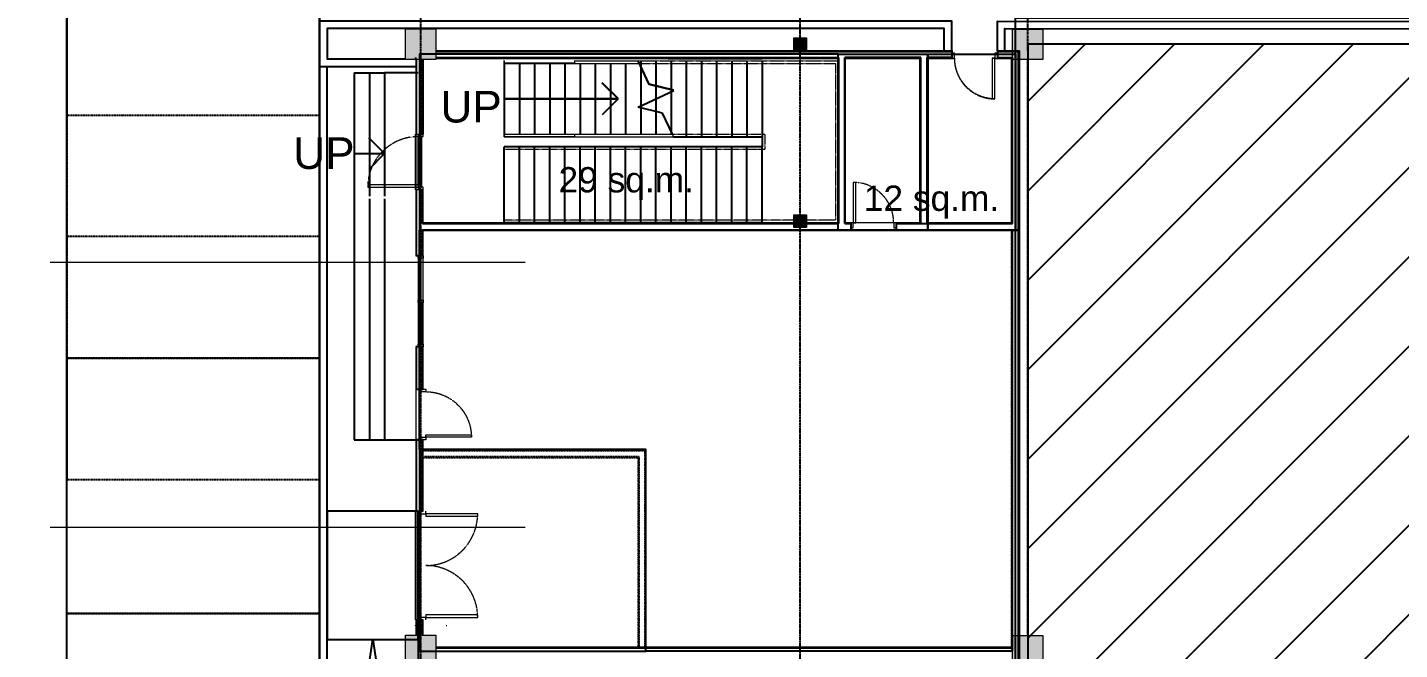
# Model space of a CAD drawing. Header units: inches. Extents: x 30871 to 1364211, y -265788 to 330728.
# Drawn here: x 167807 to 194935, y 222717 to 235010 of the extents above; entities that cross this region are included whole.
import ezdxf

# ---------------------------------------------------------------- set-up
doc = ezdxf.new("R2010")
doc.units = ezdxf.units.IN
doc.header["$MEASUREMENT"] = 0
doc.set_wipeout_variables(frame=1)
for name, pattern in [('$3$HIDDEN2', [0.1875, 0.125, -0.0625]), ('( Hidden )', [0.375, 0.25, -0.125]), ('CENTER', [2, 1.25, -0.25, 0.25, -0.25]), ('DASH', [0.35, 0.25, -0.1]), ('HIDDEN2', [0.1875, 0.125, -0.0625]), ('Overhead', [3.96875, 2.38125, -1.5875])]:
    doc.linetypes.add(name, pattern=pattern)
for name, color, linetype, lineweight in [('A-_ANOT----_T-', 7, 'Continuous', 0), ('A-_ANOTCOLMN_D-', 3, 'Continuous', 0), ('A-_AREAHTCH', 7, 'Continuous', 0), ('A-DETL-GENF', 1, 'Continuous', 9), ('A-DETL-GENF-HDLN', 1, 'DASH', 9), ('A-DOOR', 7, 'Continuous', 0), ('A-FLOR', 1, 'Continuous', 9), ('A-FLOR-HRAL', 11, 'Continuous', 9), ('A-GLAZ-CWMG', 51, 'Continuous', 9), ('S-STRS', 31, 'Continuous', 9), ('S-STRS-IDEN', 31, 'Continuous', 9), ('S-STRS-MBND', 31, 'Overhead', 9)]:
    doc.layers.add(name, color=color, linetype=linetype, lineweight=lineweight)
for name, color, linetype in [('A-_ANOTGRID----_', 8, 'CENTER'), ('A-HATCH', 8, 'Continuous'), ('A-PARKING LOTS', 251, 'Continuous'), ('A-STAIR', 1, 'Continuous'), ('A-WALL', 7, 'Continuous')]:
    doc.layers.add(name, color=color, linetype=linetype)
doc.layers.add('AREA-HID', color=7, linetype='Continuous', plot=False)
doc.styles.add('1051AR-L1$0$x_ plan_L1$0$Arial', font='arial.ttf')
doc.styles.add('ARIAL', font='arial.ttf')

# ---------------------------------------------------------------- blocks, each defined once
blk = doc.blocks.new('A$C01DD107A')
for points in [[(-35700, 12293), (-35700, 11693), (-36300, 11693), (-36300, 12293)], [(-23700, 12287), (-23700, 11687), (-24300, 11687), (-24300, 12287)], [(-28375, 12118), (-28375, 11868), (-28625, 11868), (-28625, 12118)], [(-28375, 8618), (-28375, 8368), (-28625, 8368), (-28625, 8618)], [(-35700, 312), (-35700, -288), (-36300, -288), (-36300, 312)], [(-23700, 306), (-23700, -294), (-24300, -294), (-24300, 306)]]:
    blk.add_wipeout(points).dxf.layer = 'A-_ANOTCOLMN_D-'
at = {"layer": 'A-_ANOTCOLMN_D-'}
h = blk.add_hatch(color=256, dxfattribs=at)
h.dxf.hatch_style = 1
h.paths.add_polyline_path([(-35700, 11693), (-36300, 11693), (-36300, 12293), (-35700, 12293)])
h = blk.add_hatch(color=256, dxfattribs=at)
h.dxf.hatch_style = 1
h.paths.add_polyline_path([(-23700, 11687), (-24300, 11687), (-24300, 12287), (-23700, 12287)])
h = blk.add_hatch(color=256, dxfattribs=at)
h.dxf.hatch_style = 1
h.paths.add_polyline_path([(-28375, 11868), (-28625, 11868), (-28625, 12118), (-28375, 12118)])
h = blk.add_hatch(color=256, dxfattribs=at)
h.dxf.hatch_style = 1
h.paths.add_polyline_path([(-28375, 8368), (-28625, 8368), (-28625, 8618), (-28375, 8618)])
h = blk.add_hatch(color=256, dxfattribs=at)
h.dxf.hatch_style = 1
h.paths.add_polyline_path([(-35700, -288), (-36300, -288), (-36300, 312), (-35700, 312)])
h = blk.add_hatch(color=256, dxfattribs=at)
h.dxf.hatch_style = 1
h.paths.add_polyline_path([(-23700, -294), (-24300, -294), (-24300, 306), (-23700, 306)])
for points in [[(-35700, 11693), (-36300, 11693), (-36300, 12293), (-35700, 12293)], [(-23700, 11687), (-24300, 11687), (-24300, 12287), (-23700, 12287)], [(-28375, 11868), (-28625, 11868), (-28625, 12118), (-28375, 12118)], [(-28375, 8368), (-28625, 8368), (-28625, 8618), (-28375, 8618)], [(-35700, -288), (-36300, -288), (-36300, 312), (-35700, 312)], [(-23700, -294), (-24300, -294), (-24300, 306), (-23700, 306)]]:
    blk.add_lwpolyline(points, close=True, dxfattribs=at)
blk = doc.blocks.new('Single door - 1_1 x 2_2 m_-722902-1ST FLOOR LEVEL')
at = {"layer": 'A-DETL-GENF'}
for p, q in [((-500, 1075), (-500, 75)), ((-450, 1075), (-500, 1075)), ((-450, 75), (-450, 1075)), ((-500, 75), (-450, 75))]:
    blk.add_line(p, q, dxfattribs=at)
at = {"layer": 'A-DETL-GENF-HDLN'}
blk.add_arc((-500, 75), 1000, 360, 90, dxfattribs=at)
at = {"layer": 'A-DOOR'}
for p, q in [((-500, 75), (-550, 75)), ((-500, -25), (-500, 75)), ((550, 75), (500, 75)), ((500, 75), (500, -25)), ((-550, -25), (-500, -25)), ((500, -25), (550, -25))]:
    blk.add_line(p, q, dxfattribs=at)
blk = doc.blocks.new('Double door - 2_15 x 2_2 m_-994487-1ST FLOOR LEVEL')
at = {"layer": 'A-DETL-GENF'}
for p, q in [((-1025, 1100), (-1025, 75)), ((-975, 1100), (-1025, 1100)), ((-975, 75), (-975, 1100)), ((1025, 1100), (975, 1100)), ((975, 1100), (975, 75)), ((1025, 75), (1025, 1100)), ((-1025, 75), (-975, 75)), ((975, 75), (1025, 75))]:
    blk.add_line(p, q, dxfattribs=at)
at = {"layer": 'A-DETL-GENF-HDLN'}
for centre, start, end in [((-1025, 75), 360, 90), ((1025, 75), 90, 180)]:
    blk.add_arc(centre, 1025, start, end, dxfattribs=at)
at = {"layer": 'A-DOOR'}
for p, q in [((-1025, 75), (-1075, 75)), ((-1025, -25), (-1025, 75)), ((1075, 75), (1025, 75)), ((1025, 75), (1025, -25)), ((-1075, -25), (-1025, -25)), ((1025, -25), (1075, -25))]:
    blk.add_line(p, q, dxfattribs=at)
blk = doc.blocks.new('Top Rail Type - Top Rail_Internal_-1195717-1ST FLOOR LEVEL')
at = {"layer": 'A-FLOR-HRAL'}
for p, q in [((-159262, 146172), (-159262, 146222)), ((-159262, 146222), (-157875, 146222)), ((-157875, 146222), (-157875, 146172)), ((-157875, 146172), (-159262, 146172))]:
    blk.add_line(p, q, dxfattribs=at)
blk = doc.blocks.new('Top Rail Type - Top Rail_Internal_-V11-1ST FLOOR LEVEL')
at = {"layer": 'A-FLOR-HRAL'}
for p, q in [((-159262, 146222), (-159262, 146172)), ((-159262, 146222), (-155936, 146222)), ((-155913, 146172), (-155936, 146222)), ((-159262, 146172), (-155913, 146172))]:
    blk.add_line(p, q, dxfattribs=at)
at = {"layer": 'A-FLOR-HRAL', "linetype": 'Overhead'}
for p, q in [((-155936, 146222), (-154237, 146222)), ((-154237, 146222), (-154112, 146222)), ((-154112, 146222), (-154112, 146047)), ((-159262, 145922), (-159262, 145972)), ((-154237, 145972), (-159262, 145972)), ((-155913, 146172), (-154237, 146172)), ((-154237, 146172), (-154162, 146172)), ((-154162, 145972), (-154237, 145972)), ((-154162, 146172), (-154162, 146047)), ((-154162, 146047), (-154162, 145972)), ((-154112, 146047), (-154112, 145922)), ((-154237, 145922), (-159262, 145922)), ((-154112, 145922), (-154237, 145922))]:
    blk.add_line(p, q, dxfattribs=at)
blk = doc.blocks.new('Top Rail Type - Top Rail_Internal_-1195736-1ST FLOOR LEVEL')
at = {"layer": 'A-FLOR-HRAL'}
for p, q in [((-159262, 147622), (-159262, 147672)), ((-157875, 147622), (-159262, 147622)), ((-157875, 147672), (-157875, 147622))]:
    blk.add_line(p, q, dxfattribs=at)
blk = doc.blocks.new('Top Rail Type - Top Rail_Internal_-V12-1ST FLOOR LEVEL')
at = {"layer": 'A-FLOR-HRAL'}
for p, q in [((-159262, 147672), (-159262, 147622)), ((-159262, 147622), (-156589, 147622)), ((-157875, 147672), (-156612, 147672)), ((-156589, 147622), (-156612, 147672))]:
    blk.add_line(p, q, dxfattribs=at)
at = {"layer": 'A-FLOR-HRAL', "linetype": 'Overhead'}
for p, q in [((-156612, 147672), (-154162, 147672)), ((-156589, 147622), (-154162, 147622)), ((-154162, 147672), (-152662, 147672)), ((-154162, 147622), (-152712, 147622)), ((-152712, 147622), (-152712, 144522)), ((-152662, 147672), (-152662, 144472)), ((-159262, 144472), (-159262, 144522)), ((-153862, 144522), (-159262, 144522)), ((-153862, 144472), (-159262, 144472)), ((-152712, 144522), (-153862, 144522)), ((-152662, 144472), (-153862, 144472))]:
    blk.add_line(p, q, dxfattribs=at)
blk = doc.blocks.new('Single door - 1_0 x 2_2 m_-1246347-1ST FLOOR LEVEL')
at = {"layer": 'A-DETL-GENF'}
for p, q in [((-450, 975), (-450, 75)), ((-400, 975), (-450, 975)), ((-400, 75), (-400, 975)), ((-450, 75), (-400, 75))]:
    blk.add_line(p, q, dxfattribs=at)
at = {"layer": 'A-DETL-GENF-HDLN'}
blk.add_arc((-450, 75), 900, 360, 90, dxfattribs=at)
at = {"layer": 'A-DOOR'}
for p, q in [((-450, 75), (-500, 75)), ((-500, 75), (-500, -25)), ((-450, -25), (-450, 75)), ((500, 75), (450, 75)), ((450, 75), (450, -25)), ((500, -25), (500, 75)), ((-500, -25), (-450, -25)), ((450, -25), (500, -25))]:
    blk.add_line(p, q, dxfattribs=at)
blk = doc.blocks.new('Single door - 0_9 x 2_2 m_-1277469-1ST FLOOR LEVEL')
at = {"layer": 'A-DETL-GENF'}
for p, q in [((-400, 875), (-400, 75)), ((-350, 875), (-400, 875)), ((-350, 75), (-350, 875)), ((-400, 75), (-350, 75))]:
    blk.add_line(p, q, dxfattribs=at)
at = {"layer": 'A-DETL-GENF-HDLN'}
blk.add_arc((-400, 75), 800, 360, 90, dxfattribs=at)
at = {"layer": 'A-DOOR'}
for p, q in [((-400, 75), (-450, 75)), ((-450, 75), (-450, -25)), ((-400, -25), (-400, 75)), ((450, 75), (400, 75)), ((400, 75), (400, -25)), ((450, -25), (450, 75)), ((-450, -25), (-400, -25)), ((400, -25), (450, -25))]:
    blk.add_line(p, q, dxfattribs=at)

msp = doc.modelspace()

# ---------------------------------------------------------------- linework, layer by layer
at = {"layer": 'A-_ANOTGRID----_'}
msp.add_lwpolyline([(187583.575, 87001.161), (187583.575, 280209.593)], dxfattribs=at)
at = {"layer": 'A-_ANOTGRID----_', "const_width": 0.1, "elevation": 0}
msp.add_lwpolyline([(135174.227, 234679.161), (375172.579, 234679.161)], dxfattribs=at)
at = {"layer": 'A-HATCH', "color": 9, "elevation": 0}
for points in [[(189018.295, 108636.231), (173037.275, 108636.231, -0.414213562), (171037.275, 110636.231), (171037.275, 111238.52), (168943.19, 124677.852, -0.460247191), (170919.344, 126985.772), (173583.575, 126985.772), (173589.472, 160998.349, -0.265085326), (175061.77, 163580.233, 0.265085326), (176534.068, 166162.117), (176534.068, 171113.346, 0.265085326), (175061.77, 173695.23, -0.265085326), (173589.472, 176277.114), (173583.575, 243622.003), (168583.575, 243622.003), (168583.575, 244686.246, -0.414213562), (176583.575, 252686.246), (188083.575, 252686.246), (188083.575, 235186.246)], [(189018.295, 108786.231), (173037.275, 108786.231, -0.414213562), (171187.275, 110636.231), (171187.275, 111250.136), (169091.402, 124700.946, -0.460247191), (170919.344, 126835.772), (173733.549, 126835.772), (173739.472, 160998.323, -0.265085326), (175138.155, 163451.139, 0.265085326), (176684.068, 166162.117), (176684.068, 171113.346, 0.265085326), (175138.155, 173824.324, -0.265085326), (173739.472, 176277.114), (173734.397, 234236.246)]]:
    msp.add_lwpolyline(points, format="xyb", dxfattribs=at)
at = {"layer": 'A-PARKING LOTS', "linetype": 'HIDDEN2'}
msp.add_lwpolyline([(168583.575, 243622.003), (168583.575, 226075.742), (173583.575, 226075.742)], dxfattribs=at)
for points in [[(173583.575, 233275.752), (173583.575, 235675.752), (168583.575, 235675.752), (168583.575, 233275.752)], [(173583.575, 233275.752), (173583.575, 230875.752), (168583.575, 230875.752), (168583.575, 233275.752)], [(173583.575, 228475.742), (173583.575, 230875.742), (168583.575, 230875.742), (168583.575, 228475.742)], [(173583.575, 226075.742), (173583.575, 228475.742), (168583.575, 228475.742), (168583.575, 226075.742)], [(173583.575, 226075.742), (173583.575, 223426.995), (168583.575, 223426.995), (168583.575, 226075.742)], [(173583.575, 223426.995), (173583.575, 220778.248), (168583.575, 220778.248), (168583.575, 223426.995)]]:
    msp.add_lwpolyline(points, close=True, dxfattribs=at)
at = {"layer": 'A-STAIR'}
for p, q in [((174268.575, 234113.514), (174568.575, 234113.514)), ((174268.575, 234113.514), (174268.575, 226861.246)), ((174568.575, 234113.514), (174868.575, 234113.514)), ((174568.575, 234113.514), (174568.575, 231674.89)), ((174568.575, 234113.514), (174568.575, 231674.89)), ((174868.575, 234113.514), (174868.575, 231674.89)), ((174868.575, 234113.514), (174868.575, 231674.89)), ((174868.575, 232517.38), (174556.075, 232829.88)), ((174268.575, 232517.38), (174568.575, 232517.38)), ((174868.575, 232517.38), (174556.075, 232204.88)), ((174568.575, 232517.38), (174868.575, 232517.38)), ((174568.575, 231624.89), (174568.575, 226861.246)), ((174868.575, 231624.89), (174868.575, 226861.246))]:
    msp.add_line(p, q, dxfattribs=at)
at = {"layer": 'A-WALL'}
for points in [[(186983.575, 234548.456), (186983.575, 235136.246), (257783.253, 235107.304), (332233.575, 235126.599), (332233.575, 114236.246), (186783.573, 114236.246), (186783.573, 114386.246)], [(187133.575, 234548.456), (187133.575, 234986.246), (257783.253, 234957.304), (332083.575, 234976.599), (332083.575, 114386.246), (186783.573, 114386.246)]]:
    msp.add_lwpolyline(points, dxfattribs=at)
at = {"layer": 'AREA-HID'}
msp.add_lwpolyline([(168582.098, 176093.4), (173585.053, 176093.374), (173585.053, 243629.672), (168582.098, 243629.697)], close=True, dxfattribs=at)

# ---------------------------------------------------------------- texts
at = {"layer": 'S-STRS-IDEN', "insert": (173061.922, 232838.264), "char_height": 625, "width": 1447.98353, "attachment_point": 1, "line_spacing_factor": 0.941778, "style": 'ARIAL'}
msp.add_mtext('UP', dxfattribs=at)

# ---------------------------------------------------------------- next in the draw order: block references
at = {"layer": 'A-_AREAHTCH', "color": 6}
msp.add_blockref('A$C01DD107A', (211583.575, 222686.246, 0), dxfattribs=at)

# ---------------------------------------------------------------- next in the draw order: hatches: boundary and pattern name
h = msp.add_hatch()
h.set_pattern_fill('ANSI31', color=140, scale=10000)
h.paths.add_polyline_path([(331583.575, 222679.161), (331533.575, 234679.161), (187583.575, 234679.161), (187583.575, 114686.246), (331583.575, 114686.246), (331583.575, 138686.246), (211583.575, 138686.246), (211583.575, 222679.161)])

# ---------------------------------------------------------------- next in the draw order: linework, layer by layer
msp.add_lwpolyline([(331583.575, 222679.161), (331533.575, 234679.161), (187583.575, 234679.161), (187583.575, 114686.246), (331583.575, 114686.246), (331583.575, 138686.246), (211583.575, 138686.246), (211583.575, 222679.161), (331583.575, 222679.161), (331533.575, 234679.161)])
at = {"layer": 'A-_ANOT----_T-'}
for points in [[(168256.101, 230372.639), (177649.304, 230372.639)], [(168256.101, 225136.905), (177649.304, 225136.905)]]:
    msp.add_lwpolyline(points, dxfattribs=at)
at = {"layer": 'A-_ANOTGRID----_'}
msp.add_line((183083.575, 87001.161), (183083.575, 283109.256), dxfattribs=at)
msp.add_lwpolyline([(175583.575, 87001.161), (175583.575, 280209.593)], dxfattribs=at)
at = {"layer": 'A-_ANOTGRID----_', "const_width": 0.1, "elevation": 0}
msp.add_lwpolyline([(158536.749, 231179.161), (404427.708, 231179.161)], dxfattribs=at)
at = {"layer": 'A-FLOR'}
for p, q in [((175598.575, 232852.1), (175598.575, 231852.1)), ((176098.575, 223186.246), (176083.575, 223186.246))]:
    msp.add_line(p, q, dxfattribs=at)
msp.add_lwpolyline([(187283.575, 230998.456), (187283.575, 222992.351)], dxfattribs=at)
at = {"layer": 'A-GLAZ-CWMG'}
for points in [[(175633.575, 228698.456), (175633.575, 230498.456), (175533.575, 230498.456), (175533.575, 228698.456)], [(175533.575, 230498.456), (175633.575, 230498.456), (175633.575, 230448.456), (175533.575, 230448.456)], [(175533.575, 229623.456), (175633.575, 229623.456), (175633.575, 229573.456), (175533.575, 229573.456)], [(175533.575, 228748.456), (175633.575, 228748.456), (175633.575, 228698.456), (175533.575, 228698.456)]]:
    msp.add_lwpolyline(points, close=True, dxfattribs=at)
for points in [[(175558.575, 230448.456), (175558.575, 229623.456)], [(175583.575, 230448.456), (175583.575, 228748.456)], [(175608.575, 229573.456), (175608.575, 228748.456)]]:
    msp.add_lwpolyline(points, dxfattribs=at)
at = {"layer": 'A-STAIR'}
for p, q in [((180477.325, 234404.561, 0), (182333.575, 234404.561, 0)), ((180477.325, 234398.456), (182333.575, 234398.456)), ((177233.575, 234298.456), (177233.575, 232898.456)), ((177533.575, 234298.456), (177533.575, 232898.456)), ((177833.575, 234298.456), (177833.575, 232898.456)), ((178133.575, 234298.456), (178133.575, 232898.456)), ((178433.575, 234298.456), (178433.575, 232898.456)), ((178733.575, 234298.456), (178733.575, 232898.456)), ((179033.575, 234298.456), (179033.575, 232898.456)), ((179333.575, 234298.456), (179333.575, 232898.456)), ((179633.575, 234298.456), (179633.575, 232898.456)), ((179933.575, 234354.561, 0), (179933.575, 234247.913, 0)), ((179933.575, 234354.561, 0), (179933.575, 234247.913, 0)), ((179933.575, 234348.456), (179933.575, 234241.808)), ((179933.575, 234348.456), (179933.575, 234241.808)), ((179933.575, 234241.808), (179933.575, 233458.564)), ((180233.575, 234354.561, 0), (180233.575, 233855.685, 0)), ((180233.575, 234354.561, 0), (180233.575, 233855.685, 0)), ((180233.575, 234348.456), (180233.575, 233849.58)), ((180233.575, 234348.456), (180233.575, 233849.58)), ((180533.575, 234354.561, 0), (180533.575, 233782.776, 0)), ((180533.575, 234354.561, 0), (180533.575, 233782.776, 0)), ((180533.575, 234348.456), (180533.575, 233776.671)), ((180533.575, 234348.456), (180533.575, 233776.671)), ((180833.575, 234348.456), (180833.575, 232848.456)), ((180833.575, 234348.456), (180833.575, 232848.456)), ((181133.575, 234348.456), (181133.575, 232848.456)), ((181133.575, 234348.456), (181133.575, 232848.456)), ((181433.575, 234348.456), (181433.575, 232848.456)), ((181433.575, 234348.456), (181433.575, 232848.456)), ((181733.575, 234348.456), (181733.575, 232848.456)), ((181733.575, 234348.456), (181733.575, 232848.456)), ((182033.575, 234348.456), (182033.575, 232848.456)), ((182033.575, 234348.456), (182033.575, 232848.456)), ((182333.575, 234348.456), (182333.575, 232848.456)), ((182333.575, 234348.456), (182333.575, 232848.456)), ((175533.895, 234113.514), (174868.575, 234113.514)), ((179483.575, 233604.561, 0), (179171.075, 233917.061, 0)), ((179483.575, 233598.456), (179171.075, 233910.956)), ((180233.575, 233855.685, 0), (180233.575, 233604.561, 0)), ((180233.575, 233849.58), (180233.575, 233598.456)), ((177233.575, 233604.561, 0), (177533.575, 233604.561, 0)), ((177233.575, 233598.456), (177533.575, 233598.456)), ((177533.575, 233604.561, 0), (177833.575, 233604.561, 0)), ((177533.575, 233598.456), (177833.575, 233598.456)), ((177833.575, 233604.561, 0), (178133.575, 233604.561, 0)), ((177833.575, 233598.456), (178133.575, 233598.456)), ((178133.575, 233604.561, 0), (178433.575, 233604.561, 0)), ((178133.575, 233598.456), (178433.575, 233598.456)), ((178433.575, 233604.561, 0), (178733.575, 233604.561, 0)), ((178433.575, 233598.456), (178733.575, 233598.456)), ((178733.575, 233604.561, 0), (179033.575, 233604.561, 0)), ((178733.575, 233598.456), (179033.575, 233598.456)), ((179033.575, 233604.561, 0), (179333.575, 233604.561, 0)), ((179033.575, 233598.456), (179333.575, 233598.456)), ((179483.575, 233598.456), (179171.075, 233285.956)), ((179333.575, 233604.561, 0), (179483.575, 233604.561, 0)), ((179333.575, 233598.456), (179483.575, 233598.456)), ((180233.575, 233598.456), (180233.575, 233347.331)), ((180233.575, 233598.456), (180233.575, 233347.331)), ((180533.575, 233782.776, 0), (180533.575, 233744.453, 0)), ((180533.575, 233776.671), (180533.575, 233738.348)), ((180533.575, 233738.348), (180533.575, 232955.104)), ((180533.575, 233738.348), (180533.575, 232955.104)), ((179933.575, 233458.564), (179933.575, 233420.241)), ((179933.575, 233458.564), (179933.575, 233420.241)), ((179933.575, 233420.241), (179933.575, 232898.456)), ((180233.575, 233347.331), (180233.575, 232898.456)), ((180533.575, 232955.104), (180533.575, 232898.456)), ((180583.306, 232848.456), (182333.575, 232848.456)), ((182333.575, 232848.456), (182333.575, 232648.456)), ((177233.575, 231148.456), (177233.575, 232648.456)), ((182333.575, 232648.456), (177233.575, 232648.456)), ((177533.575, 231148.456), (177533.575, 232648.456)), ((177533.575, 231148.456), (177533.575, 232648.456)), ((177833.575, 231148.456), (177833.575, 232648.456)), ((177833.575, 231148.456), (177833.575, 232648.456)), ((178133.575, 231148.456), (178133.575, 232648.456)), ((178133.575, 231148.456), (178133.575, 232648.456)), ((178433.575, 231148.456), (178433.575, 232648.456)), ((178433.575, 231148.456), (178433.575, 232648.456)), ((178733.575, 231148.456), (178733.575, 232648.456)), ((178733.575, 231148.456), (178733.575, 232648.456)), ((179033.575, 231148.456), (179033.575, 232648.456)), ((179033.575, 231148.456), (179033.575, 232648.456)), ((179333.575, 231148.456), (179333.575, 232648.456)), ((179333.575, 231148.456), (179333.575, 232648.456)), ((179633.575, 231148.456), (179633.575, 232648.456)), ((179633.575, 231148.456), (179633.575, 232648.456)), ((179933.575, 231148.456), (179933.575, 232648.456)), ((179933.575, 231148.456), (179933.575, 232648.456)), ((180233.575, 231148.456), (180233.575, 232648.456)), ((180233.575, 231148.456), (180233.575, 232648.456)), ((180533.575, 231148.456), (180533.575, 232648.456)), ((180533.575, 231148.456), (180533.575, 232648.456)), ((180833.575, 231148.456), (180833.575, 232648.456)), ((180833.575, 231148.456), (180833.575, 232648.456)), ((181133.575, 231148.456), (181133.575, 232648.456)), ((181133.575, 231148.456), (181133.575, 232648.456)), ((181433.575, 231148.456), (181433.575, 232648.456)), ((181433.575, 231148.456), (181433.575, 232648.456)), ((181733.575, 231148.456), (181733.575, 232648.456)), ((181733.575, 231148.456), (181733.575, 232648.456)), ((182033.575, 231148.456), (182033.575, 232648.456)), ((182033.575, 231148.456), (182033.575, 232648.456)), ((182333.575, 231148.456), (182333.575, 232648.456)), ((182333.575, 231148.456), (182333.575, 232648.456)), ((182333.575, 231148.456), (177233.575, 231148.456)), ((174268.575, 226861.246), (175549.964, 226861.246))]:
    msp.add_line(p, q, dxfattribs=at)
at = {"layer": 'A-STAIR', "linetype": 'Overhead'}
for p, q in [((177233.575, 234298.456), (177233.575, 232898.456)), ((177533.575, 234298.456), (177533.575, 232898.456)), ((177833.575, 234298.456), (177833.575, 232898.456)), ((178133.575, 234298.456), (178133.575, 232898.456)), ((178433.575, 234298.456), (178433.575, 232898.456)), ((178733.575, 234298.456), (178733.575, 232898.456)), ((179033.575, 234298.456), (179033.575, 232898.456)), ((179333.575, 234298.456), (179333.575, 232898.456)), ((179633.575, 234298.456), (179633.575, 232898.456)), ((179933.575, 234241.808), (179933.575, 233458.564)), ((180233.575, 233855.685, 0), (180233.575, 233604.561, 0)), ((180233.575, 233849.58), (180233.575, 233598.456)), ((180533.575, 233782.776, 0), (180533.575, 233744.453, 0)), ((180533.575, 233776.671), (180533.575, 233738.348)), ((179933.575, 233420.241), (179933.575, 232898.456)), ((180233.575, 233347.331), (180233.575, 232898.456)), ((180533.575, 232955.104), (180533.575, 232898.456))]:
    msp.add_line(p, q, dxfattribs=at)
at = {"layer": 'A-STAIR', "linetype": 'Continuous'}
for p, q in [((180101.507, 233887.782, 0), (179883.845, 234354.561, 0)), ((180101.507, 233881.677), (179883.845, 234348.456)), ((180587.602, 233769.646, 0), (180101.507, 233887.782, 0)), ((180587.602, 233763.541), (180101.507, 233881.677)), ((179879.549, 233433.371), (180587.602, 233763.541)), ((180365.644, 233315.235), (179879.549, 233433.371)), ((180559.991, 232898.456), (180365.644, 233315.235))]:
    msp.add_line(p, q, dxfattribs=at)
at = {"layer": 'A-STAIR'}
for points in [[(175533.895, 225451.246), (173734.094, 225451.246), (173734.094, 222916.246), (175533.895, 222916.246)], [(173734.094, 222916.246), (175533.895, 222916.246), (175533.895, 216951.246), (173734.094, 216951.246)]]:
    msp.add_lwpolyline(points, close=True, dxfattribs=at)
msp.add_lwpolyline([(173735.912, 216951.246), (174633.995, 222916.246), (175533.895, 216951.246)], dxfattribs=at)
at = {"layer": 'A-WALL'}
for p, q in [((175483.575, 234398.456), (175483.575, 234413.456)), ((175883.575, 234533.456, 0), (186083.575, 234533.456)), ((175883.575, 234413.456, 0), (183848.575, 234413.456)), ((183848.575, 231133.456), (183848.575, 234413.456)), ((183968.575, 234419.561, 0), (185473.575, 234419.561, 0)), ((183968.575, 234413.456), (185473.575, 234413.456)), ((183968.575, 231133.456), (183968.575, 234413.456)), ((185458.575, 231148.456), (185458.575, 234398.456)), ((185473.575, 231133.456), (185473.575, 234413.456)), ((185593.575, 234419.561, 0), (186083.575, 234419.561, 0)), ((185593.575, 234413.456), (186083.575, 234413.456)), ((185593.575, 231133.456), (185593.575, 234413.456)), ((185608.575, 231148.456), (185608.575, 234398.456)), ((186983.575, 234533.456), (187403.575, 234533.456)), ((186983.575, 234413.456), (187283.575, 234413.456)), ((187268.575, 231148.456), (187268.575, 234398.456)), ((187283.575, 231133.456), (187283.575, 234413.456)), ((187403.575, 231013.456), (187403.575, 234533.456)), ((187418.575, 230998.456), (187418.575, 234548.456)), ((175498.575, 232902.1), (175498.575, 234379.161)), ((175618.575, 232902.1), (175618.575, 234379.161)), ((175633.575, 232902.1), (175633.575, 234379.161)), ((175483.575, 231802.1), (175483.575, 232902.1)), ((175498.575, 230498.456), (175498.575, 231802.1)), ((175618.575, 231133.456), (175618.575, 231802.1)), ((175633.575, 231148.456), (175618.575, 231148.456)), ((175618.575, 231133.456), (183848.575, 231133.456)), ((183968.575, 231133.456), (184083.575, 231133.456)), ((184983.575, 231133.456), (185473.575, 231133.456)), ((185473.575, 231133.456), (185593.575, 231133.456)), ((185593.575, 231133.456), (187283.575, 231133.456)), ((175618.575, 230498.456), (175618.575, 231013.456)), ((175618.575, 231013.456), (184083.575, 231013.456)), ((184983.575, 231013.456), (187403.575, 231013.456)), ((187403.575, 217637.782), (187403.575, 230998.456)), ((187418.575, 217637.782), (187418.575, 230998.456)), ((175498.575, 227861.246), (175498.575, 228698.456)), ((175618.575, 227861.246), (175618.575, 228698.456)), ((175498.575, 225451.246), (175498.575, 226861.246)), ((175618.575, 225451.246), (175618.575, 226861.246)), ((175483.575, 223301.246), (175483.575, 225451.246)), ((175498.575, 222998.456), (175498.575, 223301.246)), ((175618.575, 222998.456), (175618.575, 223301.246)), ((175483.575, 223186.246), (175483.575, 223201.246)), ((187283.575, 222746.246), (175883.575, 222746.246, 0))]:
    msp.add_line(p, q, dxfattribs=at)
at = {"layer": 'A-WALL', "lineweight": 18}
for p, q in [((175483.575, 234386.246), (175483.575, 232902.1)), ((186083.575, 234548.456), (175883.575, 234548.456, 0)), ((175883.575, 234548.456, 0), (175883.575, 234398.456, 0)), ((175883.575, 234398.456, 0), (178621.59, 234398.456)), ((178621.59, 234404.561, 0), (183833.575, 234404.561, 0)), ((178621.59, 234398.456), (183833.575, 234398.456)), ((183833.575, 234398.456), (183833.575, 231148.456)), ((183983.575, 234404.561, 0), (185458.575, 234404.561, 0)), ((183983.575, 234398.456), (185458.575, 234398.456)), ((183983.575, 231148.456), (183983.575, 234398.456)), ((185608.575, 234404.561, 0), (186133.575, 234404.561, 0)), ((185608.575, 234398.456), (186133.575, 234398.456)), ((187418.575, 234548.456), (186983.575, 234548.456)), ((186983.575, 234398.456), (187268.575, 234398.456)), ((175483.575, 232902.1), (175633.575, 232902.1)), ((175483.575, 231802.1), (175483.575, 230498.456)), ((175633.575, 231802.1), (175483.575, 231802.1)), ((175633.575, 231148.456), (175633.575, 231802.1)), ((183833.575, 231148.456), (175633.575, 231148.456)), ((185458.575, 231148.456), (183983.575, 231148.456)), ((187268.575, 231148.456), (185608.575, 231148.456)), ((175633.575, 227861.246), (175633.575, 230998.456)), ((175633.575, 230998.456), (184083.575, 230998.456)), ((184983.575, 230998.456), (187418.575, 230998.456)), ((175483.575, 228698.456), (175483.575, 225451.246)), ((175633.575, 225451.246), (175633.575, 226861.246)), ((175483.575, 225451.246), (175633.575, 225451.246)), ((175483.575, 223301.246), (175483.575, 222998.456)), ((175633.575, 223301.246), (175483.575, 223301.246)), ((175633.575, 222998.456), (175633.575, 223301.246)), ((187268.575, 222761.246), (175883.575, 222761.246, 0))]:
    msp.add_line(p, q, dxfattribs=at)
at = {"layer": 'A-WALL', "color": 8, "linetype": '$3$HIDDEN2'}
for p, q in [((187268.575, 222761.246), (187268.575, 230998.456)), ((187283.575, 222746.246), (187283.575, 230998.456)), ((180018.895, 226646.246, 0), (175618.575, 226646.246, 0)), ((179898.895, 226526.246, 0), (175618.575, 226526.246, 0)), ((180033.895, 226661.246, 0), (175633.575, 226661.246, 0)), ((179898.895, 222746.246, 0), (179898.895, 226526.246, 0)), ((180018.895, 222746.246, 0), (180018.895, 226646.246, 0)), ((180033.895, 222761.246, 0), (180033.895, 226661.246, 0)), ((180033.895, 226526.246, 0), (180033.895, 226511.246, 0)), ((175633.575, 226511.246, 0), (179883.895, 226511.246, 0)), ((179883.895, 226511.246, 0), (179883.895, 222761.246, 0))]:
    msp.add_line(p, q, dxfattribs=at)
at = {"layer": 'A-WALL', "color": 8, "linetype": '( Hidden )', "ltscale": 2, "elevation": 0}
msp.add_lwpolyline([(187583.575, 234536.246), (187583.575, 249686.928), (332083.575, 249686.928), (332083.575, 234686.246)], dxfattribs=at)
at = {"layer": 'A-WALL', "elevation": 0}
for points in [[(186083.575, 234548.456), (186083.575, 235136.246), (173583.575, 235136.246), (173583.575, 234236.246), (175483.575, 234236.246)], [(185933.575, 234548.456), (185933.575, 234986.246), (173733.575, 234986.246), (173733.575, 234386.246), (175283.575, 234386.246)], [(186083.575, 234554.561), (186083.575, 234404.561)], [(186983.575, 234554.561), (186983.575, 234404.561)], [(175483.575, 227861.246), (175633.575, 227861.246)], [(175633.575, 226861.246), (175483.575, 226861.246)]]:
    msp.add_lwpolyline(points, dxfattribs=at)
at = {"layer": 'A-WALL'}
for points in [[(186083.575, 234548.456), (186083.575, 234398.456)], [(186983.575, 234548.456), (186983.575, 234398.456)], [(184083.575, 231148.456), (184083.575, 230998.456)], [(184983.575, 231148.456), (184983.575, 230998.456)], [(175633.575, 230498.456), (175483.575, 230498.456)], [(175633.575, 228698.456), (175483.575, 228698.456)]]:
    msp.add_lwpolyline(points, dxfattribs=at)
at = {"layer": 'AREA-HID', "elevation": 0}
msp.add_lwpolyline([(187332.696, 235193.928), (187334.455, 186679.181), (187551.125, 186679.141), (187516.026, 114199.068), (211583.575, 114193.92), (211583.575, 235193.928), (187352.696, 235193.928)], dxfattribs=at)
at = {"layer": 'AREA-HID'}
for points in [[(175558.575, 231006.138), (183833.575, 231006.138), (183833.575, 234481.138), (175558.575, 234481.138)], [(183833.575, 234481.138), (185608.575, 234481.138), (185608.575, 231006.138), (183833.575, 231006.138)], [(185608.575, 234481.138), (187343.575, 234481.138), (187343.575, 231006.138), (185608.575, 231006.138)], [(175558.575, 222686.843), (180033.895, 222686.843), (180033.895, 226668.928), (175558.575, 226668.928)]]:
    msp.add_lwpolyline(points, close=True, dxfattribs=at)
msp.add_lwpolyline([(175558.575, 226668.928), (175558.575, 231006.138), (187268.575, 231006.138), (187268.575, 222686.843), (180033.895, 222686.843), (180033.895, 226668.928), (175558.575, 226668.928)], dxfattribs=at)
at = {"layer": 'S-STRS'}
msp.add_line((175533.895, 231902.1), (175533.895, 232852.1), dxfattribs=at)
at = {"layer": 'S-STRS-MBND'}
for p, q in [((183833.575, 234404.561, 0), (182333.575, 234404.561, 0)), ((183833.575, 234398.456), (182333.575, 234398.456)), ((183833.575, 231148.456), (183833.575, 234348.456))]:
    msp.add_line(p, q, dxfattribs=at)

# ---------------------------------------------------------------- next in the draw order: block references
at = {"layer": 'A-DOOR'}
for name, p, rotation in [('Single door - 0_9 x 2_2 m_-1277469-1ST FLOOR LEVEL', (186533.575, 234479.561, 0), 180), ('Single door - 0_9 x 2_2 m_-1277469-1ST FLOOR LEVEL', (186533.575, 234473.456), 180), ('Single door - 1_1 x 2_2 m_-722902-1ST FLOOR LEVEL', (175608.895, 232352.1), 90)]:
    msp.add_blockref(name, p, dxfattribs=dict(at, rotation=rotation))
msp.add_blockref('Single door - 0_9 x 2_2 m_-1277469-1ST FLOOR LEVEL', (184533.575, 231073.456), dxfattribs=at)
at = {"layer": 'A-DOOR', "xscale": -1, "rotation": 270}
msp.add_blockref('Single door - 1_0 x 2_2 m_-1246347-1ST FLOOR LEVEL', (175608.895, 227361.246, 0), dxfattribs=at)
at = {"layer": 'A-DOOR', "color": 8, "linetype": '$3$HIDDEN2', "rotation": 270}
msp.add_blockref('Double door - 2_15 x 2_2 m_-994487-1ST FLOOR LEVEL', (175608.895, 224376.246), dxfattribs=at)
at = {"layer": 'A-STAIR'}
for name, p in [('Top Rail Type - Top Rail_Internal_-1195736-1ST FLOOR LEVEL', (336495.835, 86682.843, 0)), ('Top Rail Type - Top Rail_Internal_-1195736-1ST FLOOR LEVEL', (336495.835, 86676.738)), ('Top Rail Type - Top Rail_Internal_-V12-1ST FLOOR LEVEL', (336495.835, 86676.738)), ('Top Rail Type - Top Rail_Internal_-1195717-1ST FLOOR LEVEL', (336495.835, 86676.738)), ('Top Rail Type - Top Rail_Internal_-V11-1ST FLOOR LEVEL', (336495.835, 86676.738))]:
    msp.add_blockref(name, p, dxfattribs=at)

# ---------------------------------------------------------------- next in the draw order: texts
at = {"layer": 'A-_ANOT----_T-', "style": '1051AR-L1$0$x_ plan_L1$0$Arial'}
for s, p in [('29 sq.m.', (178306.848, 231750.021, 0)), ('12 sq.m.', (184342.817, 231384.876, 0))]:
    msp.add_text(s, height=500, rotation=0.0004885, dxfattribs=at).set_placement(p)
at = {"layer": 'S-STRS-IDEN', "insert": (175972.401, 233757.012), "char_height": 625, "width": 1447.98353, "attachment_point": 1, "line_spacing_factor": 0.941778, "style": 'ARIAL'}
msp.add_mtext('UP', dxfattribs=at)

doc.saveas('drawing.dxf')
